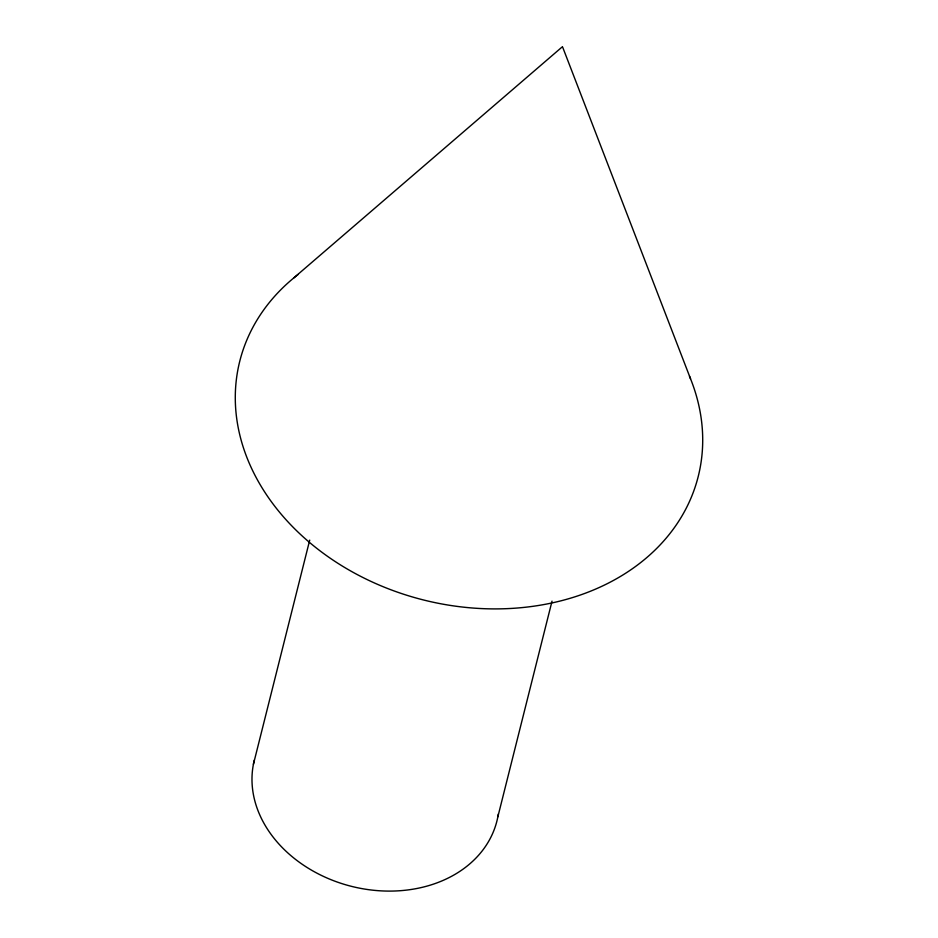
<?xml version="1.0" encoding="UTF-8"?>
<svg xmlns="http://www.w3.org/2000/svg" width="938" height="938" viewBox="0 0 938 938"><rect width="100%" height="100%" fill="white"/><g stroke="black" fill="none" stroke-linecap="round" stroke-linejoin="round"><path stroke-width="1.41" d="M253.412 764.282L309.716 540.124M497.855 816.787L552.025 601.152M562.143 46.959L293.782 277.941M562.612 47.029L690.544 378.811M689.477 376.208A236.364 186.756 14.1 0 1 580.751 594.868A236.364 186.756 14.1 0 1 284.237 517.729A236.364 186.756 14.1 0 1 298.19 274.412M498.348 813.985A125.059 98.818 14.1 0 1 355.994 887.418A125.059 98.818 14.1 0 1 254.339 760.097"/></g></svg>
